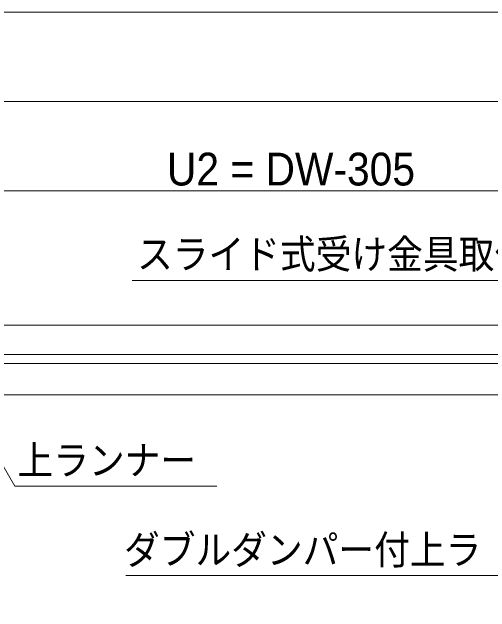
# Model space of a CAD drawing. Units: millimetres, scale not verified. Extents: x -6062 to 6062, y -3045 to 3045.
# Drawn here: x -5502 to -4968, y 29 to 700 of the extents above; entities that cross this region are included whole.
import ezdxf
from ezdxf.enums import TextEntityAlignment as Align

# ---------------------------------------------------------------- set-up
doc = ezdxf.new("R2010")
doc.units = ezdxf.units.MM
doc.header["$LTSCALE"] = 20
for name, color, linetype, lineweight in [('0-0_2寸法-3', 7, 'Continuous', 9), ('0-1_3一般', 7, 'Continuous', 9), ('0-3_2寸法-1', 7, 'Continuous', 9)]:
    doc.layers.add(name, color=color, linetype=linetype, lineweight=lineweight)
doc.styles.add('ＭＳ ゴシック', font='')
doc.styles.add('ＭＳ Ｐゴシック', font='')
doc.styles.get('ＭＳ ゴシック').set_extended_font_data('MS Gothic')
doc.styles.get('ＭＳ Ｐゴシック').set_extended_font_data('MS PGothic')

# ---------------------------------------------------------------- blocks, each defined once
blk = doc.blocks.new('グループ-70')
at = {"layer": '0-1_3一般'}
blk.add_line((-78696.5, 7000), (20223.5, 7000), dxfattribs=at)
blk = doc.blocks.new('グループ-71')
at = {"layer": '0-1_3一般'}
for p, q in [((-76990, 7000), (18350, 7000)), ((18350, 6340), (-76990, 6340)), ((-76680, 5440), (-53320, 5440))]:
    blk.add_line(p, q, dxfattribs=at)
blk.add_lwpolyline([(-77000, -39740), (-77000, 6140), (-53000, 6140)], dxfattribs=at)
blk = doc.blocks.new('グループ-72')
at = {"layer": '0-1_3一般'}
for name in ['グループ-70', 'グループ-71']:
    blk.add_blockref(name, (0, 0), dxfattribs=at)

msp = doc.modelspace()

# ---------------------------------------------------------------- linework, layer by layer
at = {"layer": '0-0_2寸法-3'}
for points in [[(-4732.5, 341.8), (-4766.1, 400), (-5368.03, 400)], [(-5273.44, 170), (-5499.36, 170), (-5587.6, 322.84)], [(-5375.06, 70), (-4776.22, 70), (-4629.98, 323.3)]]:
    msp.add_lwpolyline(points, dxfattribs=at)
at = {"layer": '0-3_2寸法-1'}
for p, q in [((-3330.21, 700), (-5624.79, 700)), ((-3431.21, 600), (-5624.79, 600)), ((-4755.21, 500), (-5624.79, 500))]:
    msp.add_line(p, q, dxfattribs=at)

# ---------------------------------------------------------------- block references
at = {"layer": '0-1_3一般', "xscale": 0.05, "yscale": 0.05}
msp.add_blockref('グループ-72', (-1787.5, 0), dxfattribs=at)

# ---------------------------------------------------------------- texts
at = {"layer": '0-0_2寸法-3', "style": 'ＭＳ ゴシック', "width": 0.9}
for s, p in [('スライド式受け金具取付位置', (-5362.62, 403.34)), ('上ランナー', (-5496.33, 172.77)), ('ダブルダンパー付上ラ', (-5377.16, 72.77))]:
    msp.add_text(s, height=32.55, dxfattribs=at).set_placement(p, align=Align.BOTTOM_LEFT)
at = {"layer": '0-3_2寸法-1', "style": 'ＭＳ Ｐゴシック', "width": 0.95}
msp.add_text('U2 = DW-305', height=36.69, dxfattribs=at).set_placement((-5329.18, 495.04), align=Align.BOTTOM_LEFT)

doc.saveas('drawing.dxf')
